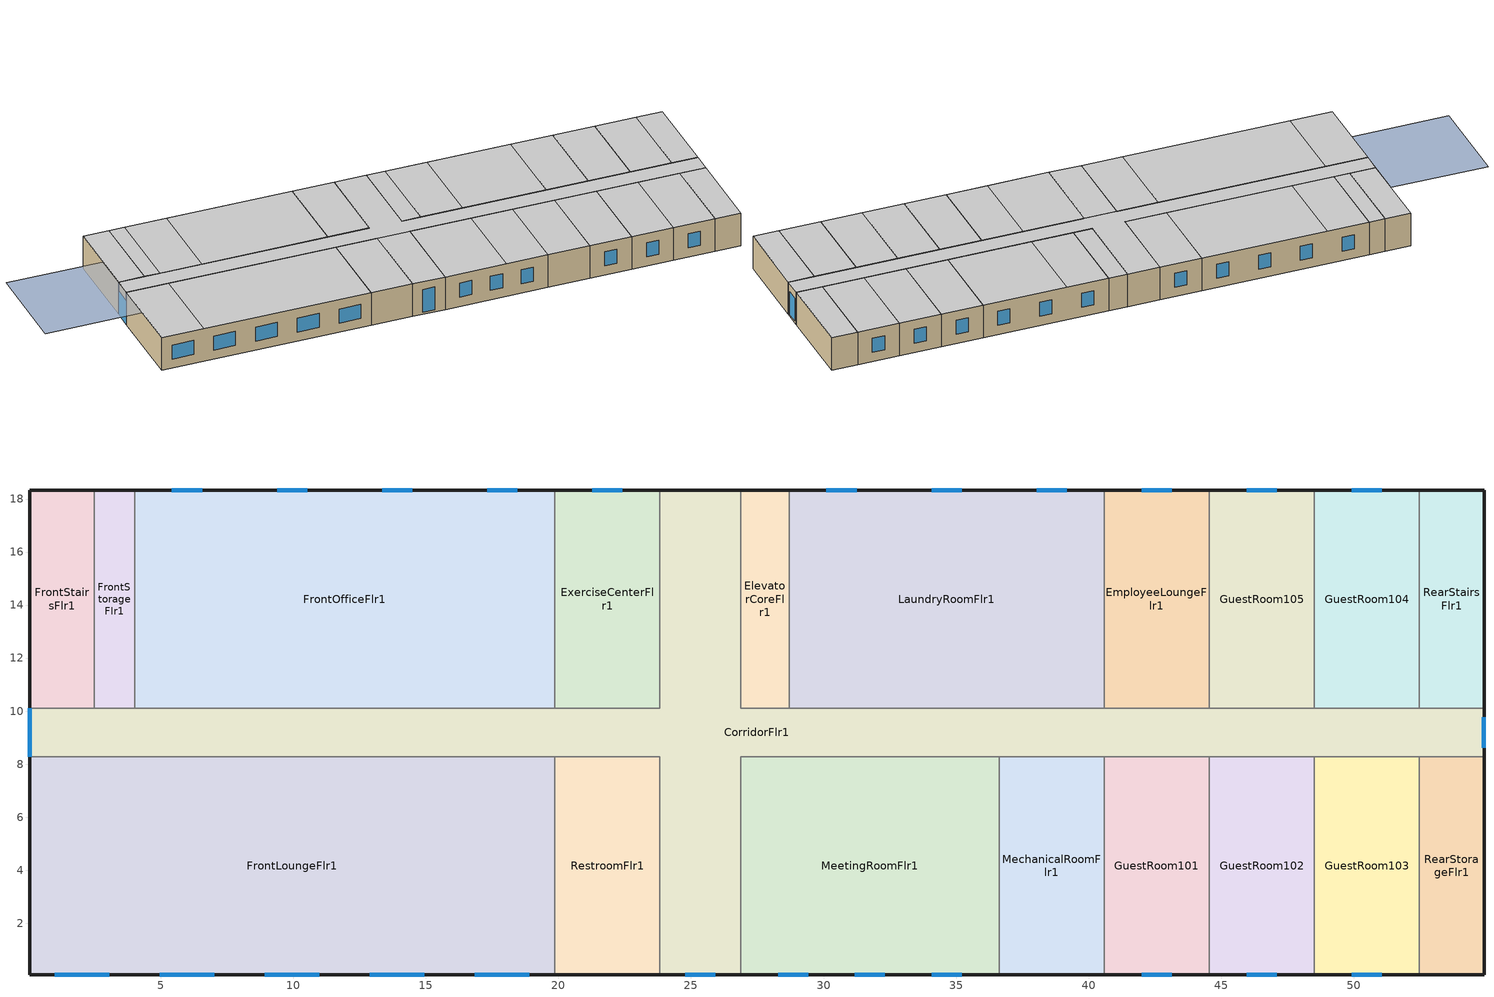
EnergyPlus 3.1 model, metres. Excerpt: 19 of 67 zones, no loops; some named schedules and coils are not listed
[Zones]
RearStairsFlr1
 floor ground (Unheated - 4in Slab with Carpet_Ext-slab): 54.91,10.11 52.47,10.11 52.47,18.34 54.91,18.34 z0
 wall outside (Steel-Framed_R-13_Ext-wall): 54.91,10.11 54.91,18.34 52.47,18.34 z0:3.35
 wall to GuestRoom104 (Standard_Int-Wall): 52.47,18.34 52.47,10.11 z0:3.35
 wall to CorridorFlr1 (Standard_Int-Wall): 52.47,10.11 54.91,10.11 z0:3.35
 ceiling to RearStairsFlr2 (INT-FLOOR-UNDERSIDE): 52.47,10.11 54.91,10.11 54.91,18.34 52.47,18.34 z3.35
CorridorFlr1
 floor ground (Unheated - 4in Slab with Carpet_Ext-slab): 54.91,8.28 26.87,8.28 26.87,0.05 23.82,0.05 23.82,8.28 0.05,8.28 0.05,10.11 23.82,10.11 23.82,18.34 26.87,18.34 26.87,10.11 54.91,10.11 z0
 wall outside (Steel-Framed_R-13_Ext-wall): 54.91,8.28 54.91,10.11 / 26.87,18.34 23.82,18.34 / 0.05,10.11 0.05,8.28 / 23.82,0.05 26.87,0.05 z0:3.35
 wall to GuestRoom104 (Standard_Int-Wall): 52.47,10.11 48.51,10.11 z0:3.35
 wall to GuestRoom105 (Standard_Int-Wall): 48.51,10.11 44.55,10.11 z0:3.35
 wall to EmployeeLoungeFlr1 (Standard_Int-Wall): 44.55,10.11 40.59,10.11 z0:3.35
 wall to LaundryRoomFlr1 (Standard_Int-Wall): 40.59,10.11 28.7,10.11 z0:3.35
 wall to ElevatorCoreFlr1 (Standard_Int-Wall): 28.7,10.11 26.87,10.11 26.87,18.34 z0:3.35
 wall to ExerciseCenterFlr1 (Standard_Int-Wall): 23.82,18.34 23.82,10.11 19.86,10.11 z0:3.35
 wall to FrontOfficeFlr1 (Standard_Int-Wall): 19.86,10.11 4.01,10.11 z0:3.35
 wall to FrontStorageFlr1 (Standard_Int-Wall): 4.01,10.11 2.49,10.11 z0:3.35
 wall to FrontStairsFlr1 (Standard_Int-Wall): 2.49,10.11 0.05,10.11 z0:3.35
 wall to FrontLoungeFlr1 (Standard_Int-Wall): 0.05,8.28 19.86,8.28 z0:3.35
 wall to RestroomFlr1 (Standard_Int-Wall): 19.86,8.28 23.82,8.28 23.82,0.05 z0:3.35
 wall to MeetingRoomFlr1 (Standard_Int-Wall): 26.87,0.05 26.87,8.28 36.62,8.28 z0:3.35
 wall to MechanicalRoomFlr1 (Standard_Int-Wall): 36.62,8.28 40.59,8.28 z0:3.35
 wall to GuestRoom101 (Standard_Int-Wall): 40.59,8.28 44.55,8.28 z0:3.35
 wall to GuestRoom102 (Standard_Int-Wall): 44.55,8.28 48.51,8.28 z0:3.35
 wall to GuestRoom103 (Standard_Int-Wall): 48.51,8.28 52.47,8.28 z0:3.35
 wall to RearStorageFlr1 (Standard_Int-Wall): 52.47,8.28 54.91,8.28 z0:3.35
 window (std_window_UValue_6.878_SHGC_0.25_VT_0.25_east): 54.91,8.62 54.91,9.76 z0.19:2.55
 window (std_window_UValue_6.878_SHGC_0.25_VT_0.25_west): 0.05,10.11 0.05,8.28 z0:2.44
 window (std_window_UValue_6.878_SHGC_0.25_VT_0.25): 24.78,0.05 25.92,0.05 z0.19:2.55
 ceiling to CorridorFlr2 (INT-FLOOR-UNDERSIDE): 0.05,8.28 54.91,8.28 54.91,10.11 26.87,10.11 26.87,18.34 23.82,18.34 23.82,10.11 0.05,10.11 z3.35
 ceiling to GuestRoom206_208 (INT-FLOOR-UNDERSIDE): 23.82,0.05 26.87,0.05 26.87,8.28 23.82,8.28 z3.35
RearStorageFlr1
 floor ground (Unheated - 4in Slab with Carpet_Ext-slab): 54.91,0.05 52.47,0.05 52.47,8.28 54.91,8.28 z0
 wall outside (Steel-Framed_R-13_Ext-wall): 52.47,0.05 54.91,0.05 54.91,8.28 z0:3.35
 wall to GuestRoom103 (Standard_Int-Wall): 52.47,8.28 52.47,0.05 z0:3.35
 ceiling to RearStorageFlr2 (INT-FLOOR-UNDERSIDE): 52.47,0.05 54.91,0.05 54.91,8.28 52.47,8.28 z3.35
FrontLoungeFlr1
 floor ground (Unheated - 4in Slab with Carpet_Ext-slab): 19.86,0.05 0.05,0.05 0.05,8.28 19.86,8.28 z0
 wall outside (Steel-Framed_R-13_Ext-wall): 0.05,8.28 0.05,0.05 19.86,0.05 z0:3.35
 wall to RestroomFlr1 (Standard_Int-Wall): 19.86,0.05 19.86,8.28 z0:3.35
 window (std_window_UValue_6.878_SHGC_0.25_VT_0.25): 1,0.05 3.06,0.05 / 4.96,0.05 7.02,0.05 / 8.93,0.05 10.98,0.05 / 12.89,0.05 14.94,0.05 / 16.85,0.05 18.91,0.05 z0.95:2.4
 ceiling to GuestRoom201 (INT-FLOOR-UNDERSIDE): 0.05,0.05 4.01,0.05 4.01,8.28 0.05,8.28 z3.35
 ceiling to GuestRoom202_205 (INT-FLOOR-UNDERSIDE): 4.01,0.05 19.86,0.05 19.86,8.28 4.01,8.28 z3.35
RestroomFlr1
 floor ground (Unheated - 4in Slab with Carpet_Ext-slab): 23.82,0.05 19.86,0.05 19.86,8.28 23.82,8.28 z0
 wall outside (Steel-Framed_R-13_Ext-wall): 19.86,0.05 23.82,0.05 z0:3.35
 ceiling to GuestRoom206_208 (INT-FLOOR-UNDERSIDE): 19.86,0.05 23.82,0.05 23.82,8.28 19.86,8.28 z3.35
MeetingRoomFlr1
 floor ground (Unheated - 4in Slab with Carpet_Ext-slab): 36.62,0.05 26.87,0.05 26.87,8.28 36.62,8.28 z0
 wall outside (Steel-Framed_R-13_Ext-wall): 26.87,0.05 36.62,0.05 z0:3.35
 wall to MechanicalRoomFlr1 (Standard_Int-Wall): 36.62,0.05 36.62,8.28 z0:3.35
 window (std_window_UValue_6.878_SHGC_0.25_VT_0.25): 28.28,0.05 29.42,0.05 / 34.07,0.05 35.21,0.05 / 31.18,0.05 32.32,0.05 z0.95:2.4
 ceiling to GuestRoom206_208 (INT-FLOOR-UNDERSIDE): 26.87,0.05 32.66,0.05 32.66,8.28 26.87,8.28 z3.35
 ceiling to GuestRoom209_212 (INT-FLOOR-UNDERSIDE): 32.66,0.05 36.62,0.05 36.62,8.28 32.66,8.28 z3.35
MechanicalRoomFlr1
 floor ground (Unheated - 4in Slab with Carpet_Ext-slab): 40.59,0.05 36.62,0.05 36.62,8.28 40.59,8.28 z0
 wall outside (Steel-Framed_R-13_Ext-wall): 36.62,0.05 40.59,0.05 z0:3.35
 wall to GuestRoom101 (Standard_Int-Wall): 40.59,0.05 40.59,8.28 z0:3.35
 ceiling to GuestRoom209_212 (INT-FLOOR-UNDERSIDE): 36.62,0.05 40.59,0.05 40.59,8.28 36.62,8.28 z3.35
GuestRoom101
 floor ground (Unheated - 4in Slab with Carpet_Ext-slab): 44.55,0.05 40.59,0.05 40.59,8.28 44.55,8.28 z0
 wall outside (Steel-Framed_R-13_Ext-wall): 40.59,0.05 44.55,0.05 z0:3.35
 wall to GuestRoom102 (Standard_Int-Wall): 44.55,0.05 44.55,8.28 z0:3.35
 window (std_window_UValue_6.878_SHGC_0.25_VT_0.25): 42,0.05 43.14,0.05 z0.95:2.4
 ceiling to GuestRoom209_212 (INT-FLOOR-UNDERSIDE): 40.59,0.05 44.55,0.05 44.55,8.28 40.59,8.28 z3.35
GuestRoom102
 floor ground (Unheated - 4in Slab with Carpet_Ext-slab): 48.51,0.05 44.55,0.05 44.55,8.28 48.51,8.28 z0
 wall outside (Steel-Framed_R-13_Ext-wall): 44.55,0.05 48.51,0.05 z0:3.35
 wall to GuestRoom103 (Standard_Int-Wall): 48.51,0.05 48.51,8.28 z0:3.35
 window (std_window_UValue_6.878_SHGC_0.25_VT_0.25): 45.96,0.05 47.1,0.05 z0.95:2.4
 ceiling to GuestRoom209_212 (INT-FLOOR-UNDERSIDE): 44.55,0.05 48.51,0.05 48.51,8.28 44.55,8.28 z3.35
GuestRoom103
 floor ground (Unheated - 4in Slab with Carpet_Ext-slab): 52.47,0.05 48.51,0.05 48.51,8.28 52.47,8.28 z0
 wall outside (Steel-Framed_R-13_Ext-wall): 48.51,0.05 52.47,0.05 z0:3.35
 window (std_window_UValue_6.878_SHGC_0.25_VT_0.25): 49.92,0.05 51.06,0.05 z0.95:2.4
 ceiling to GuestRoom213 (INT-FLOOR-UNDERSIDE): 48.51,0.05 52.47,0.05 52.47,8.28 48.51,8.28 z3.35
GuestRoom104
 floor ground (Unheated - 4in Slab with Carpet_Ext-slab): 52.47,10.11 48.51,10.11 48.51,18.34 52.47,18.34 z0
 wall outside (Steel-Framed_R-13_Ext-wall): 52.47,18.34 48.51,18.34 z0:3.35
 wall to GuestRoom105 (Standard_Int-Wall): 48.51,18.34 48.51,10.11 z0:3.35
 window (std_window_UValue_6.878_SHGC_0.61_VT_0.61): 51.06,18.34 49.92,18.34 z0.95:2.4
 ceiling to GuestRoom214 (INT-FLOOR-UNDERSIDE): 48.51,10.11 52.47,10.11 52.47,18.34 48.51,18.34 z3.35
GuestRoom105
 floor ground (Unheated - 4in Slab with Carpet_Ext-slab): 48.51,10.11 44.55,10.11 44.55,18.34 48.51,18.34 z0
 wall outside (Steel-Framed_R-13_Ext-wall): 48.51,18.34 44.55,18.34 z0:3.35
 wall to EmployeeLoungeFlr1 (Standard_Int-Wall): 44.55,18.34 44.55,10.11 z0:3.35
 window (std_window_UValue_6.878_SHGC_0.61_VT_0.61): 47.1,18.34 45.96,18.34 z0.95:2.4
 ceiling to GuestRoom215_218 (INT-FLOOR-UNDERSIDE): 44.55,10.11 48.51,10.11 48.51,18.34 44.55,18.34 z3.35
EmployeeLoungeFlr1
 floor ground (Unheated - 4in Slab with Carpet_Ext-slab): 44.55,10.11 40.59,10.11 40.59,18.34 44.55,18.34 z0
 wall outside (Steel-Framed_R-13_Ext-wall): 44.55,18.34 40.59,18.34 z0:3.35
 wall to LaundryRoomFlr1 (Standard_Int-Wall): 40.59,18.34 40.59,10.11 z0:3.35
 window (std_window_UValue_6.878_SHGC_0.61_VT_0.61): 43.14,18.34 42,18.34 z0.95:2.4
 ceiling to GuestRoom215_218 (INT-FLOOR-UNDERSIDE): 40.59,10.11 44.55,10.11 44.55,18.34 40.59,18.34 z3.35
LaundryRoomFlr1
 floor ground (Unheated - 4in Slab with Carpet_Ext-slab): 40.59,10.11 28.7,10.11 28.7,18.34 40.59,18.34 z0
 wall outside (Steel-Framed_R-13_Ext-wall): 40.59,18.34 28.7,18.34 z0:3.35
 wall to ElevatorCoreFlr1 (Standard_Int-Wall): 28.7,18.34 28.7,10.11 z0:3.35
 window (std_window_UValue_6.878_SHGC_0.61_VT_0.61): 39.17,18.34 38.04,18.34 / 35.21,18.34 34.07,18.34 / 31.25,18.34 30.11,18.34 z0.95:2.4
 ceiling to GuestRoom215_218 (INT-FLOOR-UNDERSIDE): 32.66,10.11 40.59,10.11 40.59,18.34 32.66,18.34 z3.35
 ceiling to GuestRoom219 (INT-FLOOR-UNDERSIDE): 28.7,10.11 32.66,10.11 32.66,18.34 28.7,18.34 z3.35
ElevatorCoreFlr1
 floor ground (Unheated - 4in Slab with Carpet_Ext-slab): 28.7,10.11 26.87,10.11 26.87,18.34 28.7,18.34 z0
 wall outside (Steel-Framed_R-13_Ext-wall): 28.7,18.34 26.87,18.34 z0:3.35
 ceiling to ElevatorCoreFlr2 (INT-FLOOR-UNDERSIDE): 26.87,10.11 28.7,10.11 28.7,18.34 26.87,18.34 z3.35
ExerciseCenterFlr1
 floor ground (Unheated - 4in Slab with Carpet_Ext-slab): 23.82,10.11 19.86,10.11 19.86,18.34 23.82,18.34 z0
 wall outside (Steel-Framed_R-13_Ext-wall): 23.82,18.34 19.86,18.34 z0:3.35
 wall to FrontOfficeFlr1 (Standard_Int-Wall): 19.86,18.34 19.86,10.11 z0:3.35
 window (std_window_UValue_6.878_SHGC_0.61_VT_0.61): 22.41,18.34 21.27,18.34 z0.95:2.4
 ceiling to GuestRoom220_223 (INT-FLOOR-UNDERSIDE): 19.86,10.11 23.82,10.11 23.82,18.34 19.86,18.34 z3.35
FrontOfficeFlr1
 floor ground (Unheated - 4in Slab with Carpet_Ext-slab): 19.86,10.11 4.01,10.11 4.01,18.34 19.86,18.34 z0
 wall outside (Steel-Framed_R-13_Ext-wall): 19.86,18.34 4.01,18.34 z0:3.35
 wall to FrontStorageFlr1 (Standard_Int-Wall): 4.01,18.34 4.01,10.11 z0:3.35
 window (std_window_UValue_6.878_SHGC_0.61_VT_0.61): 18.45,18.34 17.31,18.34 / 14.49,18.34 13.35,18.34 / 10.52,18.34 9.38,18.34 / 6.56,18.34 5.42,18.34 z0.95:2.4
 ceiling to GuestRoom220_223 (INT-FLOOR-UNDERSIDE): 7.97,10.11 19.86,10.11 19.86,18.34 7.97,18.34 z3.35
 ceiling to GuestRoom224 (INT-FLOOR-UNDERSIDE): 4.01,10.11 7.97,10.11 7.97,18.34 4.01,18.34 z3.35
FrontStairsFlr1
 floor ground (Unheated - 4in Slab with Carpet_Ext-slab): 2.49,10.11 0.05,10.11 0.05,18.34 2.49,18.34 z0
 wall outside (Steel-Framed_R-13_Ext-wall): 2.49,18.34 0.05,18.34 0.05,10.11 z0:3.35
 wall to FrontStorageFlr1 (Standard_Int-Wall): 2.49,10.11 2.49,18.34 z0:3.35
 ceiling to FrontStairsFlr2 (INT-FLOOR-UNDERSIDE): 0.05,10.11 2.49,10.11 2.49,18.34 0.05,18.34 z3.35
FrontStorageFlr1
 floor ground (Unheated - 4in Slab with Carpet_Ext-slab): 4.01,10.11 2.49,10.11 2.49,18.34 4.01,18.34 z0
 wall outside (Steel-Framed_R-13_Ext-wall): 4.01,18.34 2.49,18.34 z0:3.35
 ceiling to FrontStorageFlr2 (INT-FLOOR-UNDERSIDE): 2.49,10.11 4.01,10.11 4.01,18.34 2.49,18.34 z3.35
shading: 0,4.57 0,13.72 -9.14,13.72 -9.14,4.57 z3.35
[Building]
Benchmark Small Hotel New V1.1_3.1: North Axis=0; Terrain=City; Loads Convergence Tolerance Value=0.04; Temperature Convergence Tolerance Value=0.2; Solar Distribution=FullInteriorAndExterior; Maximum Number of Warmup Days=25
[Site:Location]
USA FL-MIAMI: Latitude {deg}=25.78; Longitude {deg}=-80.27; Time Zone {hr}=-5; Elevation {m}=2
[Site:GroundTemperature:BuildingSurface]
22.509, 22.645, 22.781, 22.956, 23.052, 23.08, 23.116, 23.108, 23.133, 23.139, 23.077, 22.913
[Site:WaterMainsTemperature]
Calculation Method=CORRELATION; Annual Average Outdoor Air Temperature {C}=24.31; Maximum Difference In Monthly Average Outdoor Air Temperatures {deltaC}=8
[SizingPeriod:DesignDay] Barometric Pressure {Pa}=101301; Rain {0-no,1-yes}=0; Snow on ground {0-no,1-yes}=0; Day of Month=21; Daylight Savings Time Indicator=0; Humidity Indicating Type=WetBulb
Name | Maximum Dry-Bulb Temperature {C} | Daily Temp Range {C} | Humidity Indicating Conditions at Maximum Dry-Bulb | Wind Speed {m/s} design conditions vs. traditional 6.71 m/s (15 mph) | Wind Direction {Degrees; N=0, S=180} | Clearness {0.0 to 1.1} | Month | Day Type | Wind Speed {m/s} design conditions vs. traditional 3.35 m/s (7mph)
MIAMI Ann Htg 99.6% Condns DB | 8 | 0 | 8 | 4.4 | 340 | 0 | 1 | WinterDesignDay
MIAMI Ann Clg .4% Condns DB=>MWB | 33.1 | 6.7 | 25.3 |  | 140 | 1 | 7 | SummerDesignDay | 4.7
MIAMI Ann Clg .4% Condns WB=>MDB | 30.5 | 6.7 | 26.7 |  | 140 | 1 | 7 | SummerDesignDay | 4.7
[WindowMaterial:Glazing] Optical Data Type=SpectralAverage; Thickness=0.003; Infrared Transmittance at Normal Incidence=0; Front Side Infrared Hemispherical Emissivity=0.999; Back Side Infrared Hemispherical Emissivity=0.999; Conductivity=3.3687; Dirt Correction Factor for Solar and Visible Transmittance=1; Solar Diffusing=No
Name | Solar Transmittance at Normal Incidence | Front Side Solar Reflectance at Normal Incidence | Back Side Solar Reflectance at Normal Incidence | Visible Transmittance at Normal Incidence | Front Side Visible Reflectance at Normal Incidence | Back Side Visible Reflectance at Normal Incidence
Theoretical Glass [58] | 0.2374 | 0.7126 | 0.7126 | 0.2512 | 0.6988 | 0.6988
Theoretical Glass [59] | 0.5952 | 0.3548 | 0.3548 | 0.6092 | 0.3408 | 0.3408
[Material] Thermal Absorptance=0.9
Name | Roughness | Thickness | Conductivity | Density | Specific Heat | Solar Absorptance | Visible Absorptance | Thickness {m} | Conductivity {W/m-K} | Density {kg/m3} | Specific Heat {J/kg-K}
GP01 1/2 GYPSUM | Smooth | 0.0127 | 0.16 | 800 | 1090 | 0.7 | 0.5
Wall Insulation [1] | MediumRough | 0.0373 | 0.045 | 265 | 836.8 | 0.7 | 0.7
1/2IN Gypsum | Smooth | 0.0127 | 0.16 | 784.9 | 830 | 0.92 | 0.92
MAT-CC05 4 HW CONCRETE | Rough | 0.1016 | 1.311 | 2240 | 836.8 | 0.7 | 0.7
Std Wood 6inch | MediumSmooth |  |  |  |  | 0.7 | 0.7 | 0.15 | 0.12 | 540 | 1210
Std MAT-CC05 4  MW CONCRETE | Rough |  |  |  |  | 0.7 | 0.2 | 0.1 | 0.858 | 1968 | 836.8
[Material:NoMass] Thermal Absorptance=0.9; Solar Absorptance=0.7
Name | Roughness | Thermal Resistance {(m2-K)/W} | Visible Absorptance | Thermal Resistance {m2-K/W}
MAT-SHEATH | Rough | 0.3626 | 0.7
CP02 CARPET PAD | VeryRough | 0.2165 | 0.8
Std CP02 CARPET PAD | VeryRough |  | 0.8 | 0.21648
[Construction]
InteriorFurnishings: Std Wood 6inch
INT-FLOOR-UNDERSIDE: Std CP02 CARPET PAD, Std MAT-CC05 4  MW CONCRETE
std_window_UValue_6.878_SHGC_0.25_VT_0.25; std_window_UValue_6.878_SHGC_0.25_VT_0.25_east; std_window_UValue_6.878_SHGC_0.25_VT_0.25_west: Theoretical Glass [58]
std_window_UValue_6.878_SHGC_0.61_VT_0.61: Theoretical Glass [59]
Standard_Int-Wall: GP01 1/2 GYPSUM, GP01 1/2 GYPSUM
Steel-Framed_R-13_Ext-wall: MAT-SHEATH, Wall Insulation [1], 1/2IN Gypsum
Unheated - 4in Slab with Carpet_Ext-slab: MAT-CC05 4 HW CONCRETE, CP02 CARPET PAD
[ComponentCost:LineItem]
Name | Line Item Type | Item | Cost per Area {$/m2} | Cost per Area | Cost per Each | Quantity | Cost per Unit of Output Capacity
Interior Furnishings | Construction | InteriorFurnishings | 1
Interior Floor | Construction | INT-FLOOR-UNDERSIDE | 15
Interior Floor Slab | Construction | INT-FLOOR-SLAB | 35
Drop Ceiling | Construction | DropCeiling | 10
Sloped Metal Roof | Construction | Sloped_Metal_Roof | 1
Gable Wall | Construction | Gable_Wall | 1
Air Wall | Construction | AIR-WALL | 1
Swinging Door Conditioned | Construction | Std Swinging Door_con | 1
Swinging Door Semi-conditioned | Construction | Std Swinging Door_semi | 1
Overhead Door | Construction | Std Overhead Door | 1
south:std_window_UValue_6.878_SHGC_0.25_VT_0.25 | Construction | std_window_UValue_6.878_SHGC_0.25_VT_0.25 |  | 181.107
east:std_window_UValue_6.878_SHGC_0.25_VT_0.25_east | Construction | std_window_UValue_6.878_SHGC_0.25_VT_0.25_east |  | 181.107
north:std_window_UValue_6.878_SHGC_0.61_VT_0.61 | Construction | std_window_UValue_6.878_SHGC_0.61_VT_0.61 |  | 142.156
west:std_window_UValue_6.878_SHGC_0.25_VT_0.25_west | Construction | std_window_UValue_6.878_SHGC_0.25_VT_0.25_west |  | 181.107
SkylightConst:std_window_UValue_6.922_SHGC_0.19_VT_0.241 | Construction | std_window_UValue_6.922_SHGC_0.19_VT_0.241 |  | 205.748
roofs:IEAD_R-15 ci_Roof | Construction | IEAD_R-15 ci_Roof |  | 34.3904
int-walls:Standard_Int-Wall | Construction | Standard_Int-Wall |  | 1
ext-walls:Steel-Framed_R-13_Ext-wall | Construction | Steel-Framed_R-13_Ext-wall |  | 38.211
ext-slab:Unheated - 4in Slab with Carpet_Ext-slab | Construction | Unheated - 4in Slab with Carpet_Ext-slab |  | 24.86
exposed-floor:Mass_NR_ExposedFloor | Construction | Mass_NR_ExposedFloor |  | 27.3818
Infiltration:RearStairsFlr1 | General | RearStairsFlr1 |  |  | 1 | 0.0108
LIGHTING EQUIP:RearStairsFlr1 | Lights | RearStairsFlr1 |  |  |  |  | 1
Infiltration:RearStorageFlr1 | General | RearStorageFlr1 |  |  | 1 | 0.0108
LIGHTING EQUIP:RearStorageFlr1 | Lights | RearStorageFlr1 |  |  |  |  | 1
Infiltration:GuestRoom101 | General | GuestRoom101 |  |  | 1 | 0.0039
People:GuestRoom101 | General | GuestRoom101 |  |  | 1 | 1.5
LIGHTING EQUIP:GuestRoom101 | Lights | GuestRoom101 |  |  |  |  | 1
ElectricEquipment:GuestRoom101:PlugMisc | General | GuestRoom101 |  |  | 1 | 0.4663
Infiltration:GuestRoom102 | General | GuestRoom102 |  |  | 1 | 0.0039
People:GuestRoom102 | General | GuestRoom102 |  |  | 1 | 1.5
LIGHTING EQUIP:GuestRoom102 | Lights | GuestRoom102 |  |  |  |  | 1
ElectricEquipment:GuestRoom102:PlugMisc | General | GuestRoom102 |  |  | 1 | 0.4663
Infiltration:GuestRoom103 | General | GuestRoom103 |  |  | 1 | 0.0039
People:GuestRoom103 | General | GuestRoom103 |  |  | 1 | 1.5
LIGHTING EQUIP:GuestRoom103 | Lights | GuestRoom103 |  |  |  |  | 1
ElectricEquipment:GuestRoom103:PlugMisc | General | GuestRoom103 |  |  | 1 | 0.4663
Infiltration:GuestRoom104 | General | GuestRoom104 |  |  | 1 | 0.0039
People:GuestRoom104 | General | GuestRoom104 |  |  | 1 | 1.5
LIGHTING EQUIP:GuestRoom104 | Lights | GuestRoom104 |  |  |  |  | 1
ElectricEquipment:GuestRoom104:PlugMisc | General | GuestRoom104 |  |  | 1 | 0.4663
Infiltration:GuestRoom105 | General | GuestRoom105 |  |  | 1 | 0.0039
People:GuestRoom105 | General | GuestRoom105 |  |  | 1 | 1.5
LIGHTING EQUIP:GuestRoom105 | Lights | GuestRoom105 |  |  |  |  | 1
ElectricEquipment:GuestRoom105:PlugMisc | General | GuestRoom105 |  |  | 1 | 0.4663
Infiltration:ElevatorCoreFlr1 | General | ElevatorCoreFlr1 |  |  | 1 | 0.0018
ElectricEquipment:ElevatorCoreFlr1:Elevators | General | ElevatorCoreFlr1 |  |  | 1 | 32.4667
Infiltration:FrontStairsFlr1 | General | FrontStairsFlr1 |  |  | 1 | 0.0108
LIGHTING EQUIP:FrontStairsFlr1 | Lights | FrontStairsFlr1 |  |  |  |  | 1
Infiltration:FrontStorageFlr1 | General | FrontStorageFlr1 |  |  | 1 | 0.0015
LIGHTING EQUIP:FrontStorageFlr1 | Lights | FrontStorageFlr1 |  |  |  |  | 1
[Zone] Type=1; Multiplier=1; Ceiling Height=-9999; Part of Total Floor Area=Yes
Name | Volume
RearStairsFlr1 | 67.2974
CorridorFlr1 | 504.616
RearStorageFlr1 | 67.3023
FrontLoungeFlr1 | 546.6966
RestroomFlr1; MechanicalRoomFlr1; GuestRoom101; GuestRoom102; GuestRoom103 | 109.3393
MeetingRoomFlr1 | 269.1429
GuestRoom104; GuestRoom105; EmployeeLoungeFlr1; ExerciseCenterFlr1 | 109.3313
LaundryRoomFlr1 | 327.994
ElevatorCoreFlr1 | 50.4606
FrontOfficeFlr1 | 437.3254
FrontStairsFlr1 | 67.2808
FrontStorageFlr1 | 42.0505
[InternalMass] Construction=InteriorFurnishings
Name | Zone | Surface Area
RearStairsFlr1_InternalMass_1 | RearStairsFlr1 | 40.144
CorridorFlr1_InternalMass_1 | CorridorFlr1 | 301.0117
RearStorageFlr1_InternalMass_1 | RearStorageFlr1 | 40.1469
FrontLoungeFlr1_InternalMass_1 | FrontLoungeFlr1 | 326.1134
RestroomFlr1_InternalMass_1 | RestroomFlr1 | 65.2227
MeetingRoomFlr1_InternalMass_1 | MeetingRoomFlr1 | 160.5482
MechanicalRoomFlr1_InternalMass_1 | MechanicalRoomFlr1 | 65.2227
GuestRoom101_InternalMass_1 | GuestRoom101 | 65.2227
GuestRoom102_InternalMass_1 | GuestRoom102 | 65.2227
GuestRoom103_InternalMass_1 | GuestRoom103 | 65.2227
GuestRoom104_InternalMass_1 | GuestRoom104 | 65.2179
GuestRoom105_InternalMass_1 | GuestRoom105 | 65.2179
EmployeeLoungeFlr1_InternalMass_1 | EmployeeLoungeFlr1 | 65.2179
LaundryRoomFlr1_InternalMass_1 | LaundryRoomFlr1 | 195.6538
ElevatorCoreFlr1_InternalMass_1 | ElevatorCoreFlr1 | 30.1006
ExerciseCenterFlr1_InternalMass_1 | ExerciseCenterFlr1 | 65.2179
FrontOfficeFlr1_InternalMass_1 | FrontOfficeFlr1 | 260.8717
FrontStairsFlr1_InternalMass_1 | FrontStairsFlr1 | 40.1341
FrontStorageFlr1_InternalMass_1 | FrontStorageFlr1 | 25.0838
[ZoneInfiltration:DesignFlowRate] Design Volume Flow Rate Calculation Method=Flow/Zone; Constant Term Coefficient=1; Temperature Term Coefficient=0; Velocity Term Coefficient=0; Velocity Squared Term Coefficient=0
Name | Zone | Schedule | Design Flow Rate {m3/s}
RearStairsFlr1_Infiltration | RearStairsFlr1 | INFIL_SCH | 0.0108
CorridorFlr1_Infiltration | CorridorFlr1 | INFIL_HALF_ON_SCH | 0.0098
RearStorageFlr1_Infiltration | RearStorageFlr1 | INFIL_HALF_ON_SCH | 0.0108
FrontLoungeFlr1_Infiltration | FrontLoungeFlr1 | INFIL_HALF_ON_SCH | 0.0289
RestroomFlr1_Infiltration | RestroomFlr1 | INFIL_HALF_ON_SCH | 0.0039
MeetingRoomFlr1_Infiltration | MeetingRoomFlr1 | INFIL_HALF_ON_SCH | 0.0097
MechanicalRoomFlr1_Infiltration | MechanicalRoomFlr1 | INFIL_HALF_ON_SCH | 0.0039
GuestRoom101_Infiltration | GuestRoom101 | INFIL_HALF_ON_SCH | 0.0039
GuestRoom102_Infiltration | GuestRoom102 | INFIL_HALF_ON_SCH | 0.0039
GuestRoom103_Infiltration | GuestRoom103 | INFIL_HALF_ON_SCH | 0.0039
GuestRoom104_Infiltration | GuestRoom104 | INFIL_HALF_ON_SCH | 0.0039
GuestRoom105_Infiltration | GuestRoom105 | INFIL_HALF_ON_SCH | 0.0039
EmployeeLoungeFlr1_Infiltration | EmployeeLoungeFlr1 | INFIL_HALF_ON_SCH | 0.0039
LaundryRoomFlr1_Infiltration | LaundryRoomFlr1 | INFIL_HALF_ON_SCH | 0.0118
ElevatorCoreFlr1_Infiltration | ElevatorCoreFlr1 | INFIL_HALF_ON_SCH | 0.0018
ExerciseCenterFlr1_Infiltration | ExerciseCenterFlr1 | INFIL_HALF_ON_SCH | 0.0039
FrontOfficeFlr1_Infiltration | FrontOfficeFlr1 | INFIL_HALF_ON_SCH | 0.0158
FrontStairsFlr1_Infiltration | FrontStairsFlr1 | INFIL_SCH | 0.0108
FrontStorageFlr1_Infiltration | FrontStorageFlr1 | INFIL_HALF_ON_SCH | 0.0015
[Lights] Design Level Calculation Method=LightingLevel; Return Air Fraction=0; Fraction Radiant=0.7; Fraction Visible=0.2; Fraction Replaceable=1; Return Air Fraction is Calculated from Plenum Temperature=No
Name | Zone | Schedule | Design Level {W}
RearStairsFlr1_Lights | RearStairsFlr1 | Corridor_Ltg_Sch | 129.6651
CorridorFlr1_Lights | CorridorFlr1 | Corridor_Ltg_Sch | 809.7215
RearStorageFlr1_Lights | RearStorageFlr1 | Storage_Ltg_Sch | 172.6317
FrontLoungeFlr1_Lights | FrontLoungeFlr1 | EmployeeLounge_Ltg_Sch | 1930.59
RestroomFlr1_Lights | RestroomFlr1 | BLDG_LIGHT_SCH | 316.33
MeetingRoomFlr1_Lights | MeetingRoomFlr1 | MeetingRoom_Ltg_Sch_Base | 1123.84
MechanicalRoomFlr1_Lights | MechanicalRoomFlr1 | BLDG_LIGHT_SCH | 526.9993
GuestRoom101_Lights | GuestRoom101 | GuestRoom_Ltg_Sch_Base | 386.1183
GuestRoom102_Lights | GuestRoom102 | GuestRoom_Ltg_Sch_Base | 386.1183
GuestRoom103_Lights | GuestRoom103 | GuestRoom_Ltg_Sch_Base | 386.1183
GuestRoom104_Lights | GuestRoom104 | GuestRoom_Ltg_Sch_Base | 386.0902
GuestRoom105_Lights | GuestRoom105 | GuestRoom_Ltg_Sch_Base | 386.0902
EmployeeLoungeFlr1_Lights | EmployeeLoungeFlr1 | EmployeeLounge_Ltg_Sch | 420.6557
LaundryRoomFlr1_Lights | LaundryRoomFlr1 | LaundryRoom_Ltg_Sch | 631.9618
ExerciseCenterFlr1_Lights | ExerciseCenterFlr1 | ExerciseRoom_Ltg_Sch_Base | 316.307
FrontOfficeFlr1_Lights | FrontOfficeFlr1 | Office_Ltg_Sch_Base | 1544.36
FrontStairsFlr1_Lights | FrontStairsFlr1 | Corridor_Ltg_Sch | 129.6332
FrontStorageFlr1_Lights | FrontStorageFlr1 | Storage_Ltg_Sch | 107.8604
[Sizing:Zone] Zone Cooling Design Supply Air Temperature {C}=14; Zone Heating Design Supply Air Temperature {C}=40; Zone Cooling Design Supply Air Humidity Ratio {kg-H20/kg-air}=0.0085; Zone Heating Design Supply Air Humidity Ratio {kg-H20/kg-air}=0.008; Outdoor Air Method=Flow/Zone; Outside Air Flow per Zone Floor Area {(m3/s)/m2}=0; Cooling Design Air Flow Method {Flow/Zone | DesignDay | DesignDayWithLimit}=DesignDayWithLimit; Cooling Minimum Air Flow=0; Cooling Minimum Air Flow Fraction=0; Heating Design Air Flow Method {Flow/Zone | DesignDay}=DesignDay; Heating Design Air Flow Rate=0
Name | Outside Air Flow per Zone {m3/s}
RearStairsFlr1; RearStorageFlr1; FrontStairsFlr1; FrontStorageFlr1 | 0
GuestRoom101; GuestRoom102; GuestRoom103; GuestRoom104; GuestRoom105 | 0.01415
[ZoneControl:Thermostat] Control Type Schedule=Dual Zone Control Type Sched
Name | Zone | Control 1
RearStairsFlr1 Thermostat | RearStairsFlr1 | RearStairsFlr1 DualSPSched
RearStorageFlr1 Thermostat | RearStorageFlr1 | RearStorageFlr1 DualSPSched
GuestRoom101 Thermostat | GuestRoom101 | GuestRoom101 DualSPSched
GuestRoom102 Thermostat | GuestRoom102 | GuestRoom102 DualSPSched
GuestRoom103 Thermostat | GuestRoom103 | GuestRoom103 DualSPSched
GuestRoom104 Thermostat | GuestRoom104 | GuestRoom104 DualSPSched
GuestRoom105 Thermostat | GuestRoom105 | GuestRoom105 DualSPSched
FrontStairsFlr1 Thermostat | FrontStairsFlr1 | FrontStairsFlr1 DualSPSched
FrontStorageFlr1 Thermostat | FrontStorageFlr1 | FrontStorageFlr1 DualSPSched
[ThermostatSetpoint:DualSetpoint]
Name | Heating Setpoint Temperature Schedule | Cooling Setpoint Temperature Schedule
RearStairsFlr1 DualSPSched; RearStorageFlr1 DualSPSched; FrontStairsFlr1 DualSPSched; FrontStorageFlr1 DualSPSched | UnitHeater_HtgSP_Sch | UnitHeater_ClgSP_Sch
GuestRoom101 DualSPSched; GuestRoom102 DualSPSched; GuestRoom103 DualSPSched; GuestRoom104 DualSPSched; GuestRoom105 DualSPSched | HTGSETP_SCH | CLGSETP_SCH
[Zone equipment]
RearStairsFlr1: RearStairsFlr1 Unit Heater
RearStorageFlr1: RearStorageFlr1 Unit Heater
GuestRoom101: GuestRoom101 PTAC
GuestRoom102: GuestRoom102 PTAC
GuestRoom103: GuestRoom103 PTAC
GuestRoom104: GuestRoom104 PTAC
GuestRoom105: GuestRoom105 PTAC
FrontStairsFlr1: FrontStairsFlr1 Unit Heater
FrontStorageFlr1: FrontStorageFlr1 Unit Heater
[ZoneHVAC:UnitHeater] Availability Schedule=ALWAYS_ON; Maximum Supply Air Flow Rate=AUTOSIZE; Fan Control Type=OnOff; Maximum Hot Water or Steam Flow Rate=AUTOSIZE; Minimum Hot Water or Steam Flow Rate=0; Heating Convergence Tolerance=0.001
Name | Fan | Heating Coil
RearStairsFlr1 Unit Heater | RearStairsFlr1 Unit HeaterFan | RearStairsFlr1 Unit Heater coil
RearStorageFlr1 Unit Heater | RearStorageFlr1 Unit HeaterFan | RearStorageFlr1 Unit Heater coil
FrontStairsFlr1 Unit Heater | FrontStairsFlr1 Unit HeaterFan | FrontStairsFlr1 Unit Heater coil
FrontStorageFlr1 Unit Heater | FrontStorageFlr1 Unit HeaterFan | FrontStorageFlr1 Unit Heater coil
RearStairsFlr2 Unit Heater | RearStairsFlr2 Unit HeaterFan | RearStairsFlr2 Unit Heater coil
RearStorageFlr2 Unit Heater | RearStorageFlr2 Unit HeaterFan | RearStorageFlr2 Unit Heater coil
FrontStorageFlr2 Unit Heater | FrontStorageFlr2 Unit HeaterFan | FrontStorageFlr2 Unit Heater coil
FrontStairsFlr2 Unit Heater | FrontStairsFlr2 Unit HeaterFan | FrontStairsFlr2 Unit Heater coil
RearStairsFlr3 Unit Heater | RearStairsFlr3 Unit HeaterFan | RearStairsFlr3 Unit Heater coil
RearStorageFlr3 Unit Heater | RearStorageFlr3 Unit HeaterFan | RearStorageFlr3 Unit Heater coil
FrontStorageFlr3 Unit Heater | FrontStorageFlr3 Unit HeaterFan | FrontStorageFlr3 Unit Heater coil
FrontStairsFlr3 Unit Heater | FrontStairsFlr3 Unit HeaterFan | FrontStairsFlr3 Unit Heater coil
RearStairsFlr4 Unit Heater | RearStairsFlr4 Unit HeaterFan | RearStairsFlr4 Unit Heater coil
RearStorageFlr4 Unit Heater | RearStorageFlr4 Unit HeaterFan | RearStorageFlr4 Unit Heater coil
FrontStorageFlr4 Unit Heater | FrontStorageFlr4 Unit HeaterFan | FrontStorageFlr4 Unit Heater coil
FrontStairsFlr4 Unit Heater | FrontStairsFlr4 Unit HeaterFan | FrontStairsFlr4 Unit Heater coil
[Coil:Heating:Electric] Availability Schedule=ALWAYS_ON; Efficiency=1; Nominal Capacity {W}=AUTOSIZE
RearStairsFlr1 Unit Heater coil; RearStorageFlr1 Unit Heater coil; GuestRoom101 PTAC heat coil; GuestRoom102 PTAC heat coil; GuestRoom103 PTAC heat coil; GuestRoom104 PTAC heat coil; GuestRoom105 PTAC heat coil; FrontStairsFlr1 Unit Heater coil; FrontStorageFlr1 Unit Heater coil; RearStairsFlr2 Unit Heater coil; RearStorageFlr2 Unit Heater coil; GuestRoom201 PTAC heat coil; GuestRoom202_205 PTAC heat coil; GuestRoom206_208 PTAC heat coil; GuestRoom209_212 PTAC heat coil; GuestRoom213 PTAC heat coil; GuestRoom214 PTAC heat coil; GuestRoom215_218 PTAC heat coil; GuestRoom219 PTAC heat coil; GuestRoom220_223 PTAC heat coil; GuestRoom224 PTAC heat coil; FrontStorageFlr2 Unit Heater coil; FrontStairsFlr2 Unit Heater coil; RearStairsFlr3 Unit Heater coil; RearStorageFlr3 Unit Heater coil; GuestRoom301 PTAC heat coil; GuestRoom302_305 PTAC heat coil; GuestRoom306_308 PTAC heat coil; GuestRoom309_312 PTAC heat coil; GuestRoom313 PTAC heat coil; GuestRoom314 PTAC heat coil; GuestRoom315_318 PTAC heat coil; GuestRoom319 PTAC heat coil; GuestRoom320_323 PTAC heat coil; GuestRoom324 PTAC heat coil; FrontStorageFlr3 Unit Heater coil; FrontStairsFlr3 Unit Heater coil; RearStairsFlr4 Unit Heater coil; RearStorageFlr4 Unit Heater coil; GuestRoom401 PTAC heat coil; GuestRoom402_405 PTAC heat coil; GuestRoom406_408 PTAC heat coil; GuestRoom409_412 PTAC heat coil; GuestRoom413 PTAC heat coil; GuestRoom414 PTAC heat coil; GuestRoom415_418 PTAC heat coil; GuestRoom419 PTAC heat coil; GuestRoom420_423 PTAC heat coil; GuestRoom424 PTAC heat coil; FrontStorageFlr4 Unit Heater coil; FrontStairsFlr4 Unit Heater coil
[Fan:ConstantVolume] Availablility Schedule=ALWAYS_ON; Fan Efficiency=0.25; Pressure Rise {Pa}=50; Maximum Flow Rate {m3/s}=AUTOSIZE; Motor Efficiency=0.85; Motor In Airstream Fraction=1
RearStairsFlr1 Unit HeaterFan; RearStorageFlr1 Unit HeaterFan; FrontStairsFlr1 Unit HeaterFan; FrontStorageFlr1 Unit HeaterFan; RearStairsFlr2 Unit HeaterFan; RearStorageFlr2 Unit HeaterFan; FrontStorageFlr2 Unit HeaterFan; FrontStairsFlr2 Unit HeaterFan; RearStairsFlr3 Unit HeaterFan; RearStorageFlr3 Unit HeaterFan; FrontStorageFlr3 Unit HeaterFan; FrontStairsFlr3 Unit HeaterFan; RearStairsFlr4 Unit HeaterFan; RearStorageFlr4 Unit HeaterFan; FrontStorageFlr4 Unit HeaterFan; FrontStairsFlr4 Unit HeaterFan
[People] Number of People Calculation Method=People; Fraction Radiant=0.3; User Specified Sensible Fraction=AUTOCALCULATE; Activity Level Schedule=ACTIVITY_SCH; Enable ASHRAE 55 Comfort Warnings=No; MRT Calculation=ZoneAveraged; Work Efficiency Schedule=WORK_EFF_SCH; Clothing Schedule=CLOTHING_SCH; Air Velocity Schedule=AIR_VELO_SCH; Thermal Comfort Report=FANGER
Name | Zone | Schedule | Number of People
FrontLoungeFlr1 People | FrontLoungeFlr1 | EmployeeLounge_Occ_Sch | 53
RestroomFlr1 People | RestroomFlr1 | BLDG_OCC_SCH | 1
MeetingRoomFlr1 People | MeetingRoomFlr1 | MeetingRoom_Occ_Sch | 43
GuestRoom101 People | GuestRoom101 | GuestRoom_Occ_Sch | 1.5
GuestRoom102 People | GuestRoom102 | GuestRoom_Occ_Sch | 1.5
GuestRoom103 People | GuestRoom103 | GuestRoom_Occ_Sch | 1.5
GuestRoom104 People | GuestRoom104 | GuestRoom_Occ_Sch | 1.5
GuestRoom105 People | GuestRoom105 | GuestRoom_Occ_Sch | 1.5
EmployeeLoungeFlr1 People | EmployeeLoungeFlr1 | EmployeeLounge_Occ_Sch | 11
LaundryRoomFlr1 People | LaundryRoomFlr1 | LaundryRoom_Occ_Sch | 11
ExerciseCenterFlr1 People | ExerciseCenterFlr1 | ExerciseRoom_Occ_Sch | 11
FrontOfficeFlr1 People | FrontOfficeFlr1 | Office_Occ_Sch | 10
[ElectricEquipment] Design Level Calculation Method=EquipmentLevel; Fraction Latent=0; Fraction Lost=0
Name | Zone | Schedule | Design Level {W} | Fraction Radiant
FrontLoungeFlr1_PlugMisc_Equip | FrontLoungeFlr1 | EmployeeLounge_Eqp_Sch | 2515.97 | 0.5
RestroomFlr1_PlugMisc_Equip | RestroomFlr1 | BLDG_EQUIP_SCH | 351 | 0.5
MeetingRoomFlr1_PlugMisc_Equip | MeetingRoomFlr1 | MeetingRoom_Eqp_Sch | 1035.54 | 0.5
GuestRoom101_PlugMisc_Equip | GuestRoom101 | GuestRoom_Eqp_Sch | 466.3422 | 0.5
GuestRoom102_PlugMisc_Equip | GuestRoom102 | GuestRoom_Eqp_Sch | 466.3422 | 0.5
GuestRoom103_PlugMisc_Equip | GuestRoom103 | GuestRoom_Eqp_Sch | 466.3422 | 0.5
GuestRoom104_PlugMisc_Equip | GuestRoom104 | GuestRoom_Eqp_Sch | 466.3082 | 0.5
GuestRoom105_PlugMisc_Equip | GuestRoom105 | GuestRoom_Eqp_Sch | 466.3082 | 0.5
EmployeeLoungeFlr1_PlugMisc_Equip | EmployeeLoungeFlr1 | EmployeeLounge_Eqp_Sch | 2516.11 | 0.5
LaundryRoomFlr1_LaundryWashers_Equip | LaundryRoomFlr1 | LaundryRoom_Eqp_Elec_Sch | 2139.47 | 0.2
ElevatorCoreFlr1_Elevators_Equip | ElevatorCoreFlr1 | BLDG_ELEVATORS | 32466.7 | 0.5
ExerciseCenterFlr1_PlugMisc_Equip | ExerciseCenterFlr1 | ExerciseRoom_Eqp_Sch | 375 | 0.5
FrontOfficeFlr1_PlugMisc_Equip | FrontOfficeFlr1 | Office_Eqp_Sch | 1682.62 | 0.5
[ZoneHVAC:PackagedTerminalAirConditioner] Availability Schedule=ALWAYS_ON; Supply Air Flow Rate During Cooling Operation=AUTOSIZE; Supply Air Flow Rate During Heating Operation=AUTOSIZE; Supply Air Flow Rate When No Cooling or Heating is Needed=AUTOSIZE; Outdoor Air Flow Rate During Cooling Operation=AUTOSIZE; Outdoor Air Flow Rate During Heating Operation=AUTOSIZE; Outdoor Air Flow Rate When No Cooling or Heating is Needed=AUTOSIZE; Fan Placement=DrawThrough; Supply Air Fan Operating Mode Schedule=ALWAYS_OFF
Name | Supply Air Fan | Heating Coil | Cooling Coil
GuestRoom101 PTAC | GuestRoom101 PTACFan | GuestRoom101 PTAC heat coil | GuestRoom101 PTAC DXCoil
GuestRoom102 PTAC | GuestRoom102 PTACFan | GuestRoom102 PTAC heat coil | GuestRoom102 PTAC DXCoil
GuestRoom103 PTAC | GuestRoom103 PTACFan | GuestRoom103 PTAC heat coil | GuestRoom103 PTAC DXCoil
GuestRoom104 PTAC | GuestRoom104 PTACFan | GuestRoom104 PTAC heat coil | GuestRoom104 PTAC DXCoil
GuestRoom105 PTAC | GuestRoom105 PTACFan | GuestRoom105 PTAC heat coil | GuestRoom105 PTAC DXCoil
GuestRoom201 PTAC | GuestRoom201 PTACFan | GuestRoom201 PTAC heat coil | GuestRoom201 PTAC DXCoil
GuestRoom202_205 PTAC | GuestRoom202_205 PTACFan | GuestRoom202_205 PTAC heat coil | GuestRoom202_205 PTAC DXCoil
GuestRoom206_208 PTAC | GuestRoom206_208 PTACFan | GuestRoom206_208 PTAC heat coil | GuestRoom206_208 PTAC DXCoil
[GasEquipment]
LaundryRoomFlr1_LaundryDryers_Equip: Zone=LaundryRoomFlr1; Schedule=LaundryRoom_Eqp_Gas_Sch; Design Level Calculation Method=EquipmentLevel; Design Level {W}=18024.6; Fraction Latent=0; Fraction Radiant=0.2; Fraction Lost=0.5
[Exterior:Lights]
Exterior Facade Lighting: Schedule=ALWAYS_ON; Design Level=2400.01; Control Option=AstronomicalClock
[Schedule:Compact]
BLDG_LIGHT_SCH: Through: 12/31, For: Weekdays, Until: 01:00, 0.2, Until: 02:00, 0.15, Until: 05:00, 0.1, Until: 06:00, 0.2, Until: 07:00, 0.4, Until: 08:00, 0.5, Until: 10:00, 0.4, Until: 18:00, 0.25, Until: 19:00, 0.6, Until: 20:00, 0.8, Until: 21:00, 0.9, Until: 22:00, 0.8, Until: 23:00, 0.6, Until: 24:00, 0.3, For: Saturday, Until: 02:00, 0.2, Until: 06:00, 0.1, Until: 08:00, 0.3, Until: 10:00, 0.4, Until: 11:00, 0.3, Until: 18:00, 0.25, Until: 19:00, 0.6, Until: 22:00, 0.7, Until: 23:00, 0.6, Until: 24:00, 0.3, For: SummerDesignDay, Until: 24:00, 1, For: WinterDesignDay, Until: 24:00, 0, For: Sunday Holidays AllOtherDays, Until: 02:00, 0.3, Until: 06:00, 0.2, Until: 07:00, 0.3, Until: 09:00, 0.4, Until: 13:00, 0.3, Until: 18:00, 0.2, Until: 19:00, 0.5, Until: 20:00, 0.7, Until: 21:00, 0.8, Until: 22:00, 0.6, Until: 23:00, 0.5, Until: 24:00, 0.3
GuestRoom_Ltg_Sch_Base: Fraction, Through: 12/31, For: Weekdays, Until: 01:00, 0.22, Until: 02:00, 0.17, Until: 05:00, 0.11, Until: 06:00, 0.22, Until: 07:00, 0.44, Until: 08:00, 0.56, Until: 10:00, 0.44, Until: 18:00, 0.28, Until: 19:00, 0.67, Until: 20:00, 0.89, Until: 21:00, 1, Until: 22:00, 0.89, Until: 23:00, 0.67, Until: 24:00, 0.33, For: Saturday Sunday Holidays, Until: 02:00, 0.26, Until: 06:00, 0.11, Until: 08:00, 0.41, Until: 10:00, 0.56, Until: 11:00, 0.41, Until: 18:00, 0.33, Until: 19:00, 0.85, Until: 22:00, 1, Until: 23:00, 0.85, Until: 24:00, 0.41, For: WinterDesignDay, Until: 24:00, 0, For: SummerDesignDay CustomDay1 CustomDay2, Until: 24:00, 1
Office_Ltg_Sch_Base: Fraction, Through: 12/31, For: Weekdays Saturday Sunday Holidays, Until: 07:00, 0.5, Until: 08:00, 0.61, Until: 12:00, 0.9, Until: 13:00, 0.8, Until: 17:00, 0.9, Until: 18:00, 0.61, Until: 24:00, 0.5, For: WinterDesignDay, Until: 24:00, 0, For: SummerDesignDay CustomDay1 CustomDay2, Until: 24:00, 1
EmployeeLounge_Ltg_Sch: Fraction, Through: 12/31, For: Weekdays, Until: 05:00, 0.05, Until: 06:00, 0.15, Until: 07:00, 0.4, Until: 08:00, 0.5, Until: 18:00, 1, Until: 19:00, 0.5, Until: 20:00, 0.4, Until: 22:00, 0.15, Until: 24:00, 0.05, For: Saturday Sunday Holidays, Until: 05:00, 0.05, Until: 06:00, 0.15, Until: 07:00, 0.3, Until: 08:00, 0.4, Until: 18:00, 0.6, Until: 19:00, 0.4, Until: 20:00, 0.3, Until: 22:00, 0.15, Until: 24:00, 0.05, For: WinterDesignDay, Until: 24:00, 0, For: SummerDesignDay CustomDay1 CustomDay2, Until: 24:00, 1
MeetingRoom_Ltg_Sch_Base: Fraction, Through: 12/31, For: Weekdays Saturday Sunday Holidays, Until: 05:00, 0, Until: 06:00, 0.2, Until: 07:00, 0.3, Until: 08:00, 0.5, Until: 18:00, 1, Until: 19:00, 0.5, Until: 20:00, 0.3, Until: 21:00, 0.2, Until: 22:00, 0.05, Until: 24:00, 0, For: WinterDesignDay, Until: 24:00, 0, For: SummerDesignDay CustomDay1 CustomDay2, Until: 24:00, 1
Storage_Ltg_Sch: Fraction, Through: 12/31, For: Weekdays, Until: 07:00, 0.1, Until: 08:00, 0.2, Until: 18:00, 0.4, Until: 22:00, 0.2, Until: 24:00, 0.1, For: Saturday Sunday Holidays, Until: 07:00, 0.1, Until: 08:00, 0.2, Until: 18:00, 0.4, Until: 22:00, 0.2, Until: 24:00, 0.1, For: WinterDesignDay, Until: 24:00, 0, For: SummerDesignDay CustomDay1 CustomDay2, Until: 24:00, 1
ExerciseRoom_Ltg_Sch_Base: Fraction, Through: 12/31, For: AllDays, Until: 06:00, 0, Until: 07:00, 0.5, Until: 22:00, 1, Until: 23:00, 0.5, Until: 24:00, 0
LaundryRoom_Ltg_Sch: Fraction, Through: 12/31, For: AllDays, Until: 08:00, 0, Until: 17:00, 1, Until: 24:00, 0
Corridor_Ltg_Sch: On/Off, Through: 12/31, For: AllDays, Until: 24:00, 1
BLDG_EQUIP_SCH: Through: 12/31, For: Weekdays, Until: 01:00, 0.3, Until: 02:00, 0.25, Until: 05:00, 0.2, Until: 06:00, 0.3, Until: 07:00, 0.5, Until: 08:00, 0.6, Until: 10:00, 0.5, Until: 18:00, 0.35, Until: 19:00, 0.7, Until: 20:00, 0.9, Until: 21:00, 0.95, Until: 22:00, 0.9, Until: 23:00, 0.7, Until: 24:00, 0.4, For: Saturday, Until: 02:00, 0.3, Until: 06:00, 0.2, Until: 08:00, 0.4, Until: 10:00, 0.5, Until: 11:00, 0.4, Until: 18:00, 0.35, Until: 19:00, 0.7, Until: 22:00, 0.8, Until: 23:00, 0.7, Until: 24:00, 0.4, For: SummerDesignDay, Until: 24:00, 1, For: WinterDesignDay, Until: 24:00, 0, For: Sunday Holidays AllOtherDays, Until: 02:00, 0.4, Until: 06:00, 0.3, Until: 07:00, 0.4, Until: 09:00, 0.5, Until: 13:00, 0.4, Until: 18:00, 0.3, Until: 19:00, 0.6, Until: 20:00, 0.8, Until: 21:00, 0.9, Until: 22:00, 0.7, Until: 23:00, 0.6, Until: 24:00, 0.4
GuestRoom_Eqp_Sch: Fraction, Through: 12/31, For: Weekdays, Until: 06:00, 0.2, Until: 07:00, 0.62, Until: 08:00, 0.9, Until: 10:00, 0.43, Until: 17:00, 0.26, Until: 19:00, 0.51, Until: 20:00, 0.49, Until: 21:00, 0.66, Until: 22:00, 0.7, Until: 23:00, 0.35, Until: 24:00, 0.2, For: Saturday Sunday Holidays, Until: 06:00, 0.2, Until: 07:00, 0.3, Until: 08:00, 0.62, Until: 09:00, 0.9, Until: 10:00, 0.62, Until: 17:00, 0.29, Until: 18:00, 0.43, Until: 19:00, 0.51, Until: 20:00, 0.49, Until: 21:00, 0.66, Until: 22:00, 0.7, Until: 23:00, 0.35, Until: 24:00, 0.2, For: WinterDesignDay, Until: 24:00, 0, For: SummerDesignDay CustomDay1 CustomDay2, Until: 24:00, 1
Office_Eqp_Sch: Fraction, Through: 12/31, For: Weekdays, Until: 05:00, 0.33, Until: 07:00, 0.38, Until: 08:00, 0.43, Until: 10:00, 0.43, Until: 12:00, 1, Until: 13:00, 0.94, Until: 17:00, 1, Until: 18:00, 0.75, Until: 20:00, 0.63, Until: 22:00, 0.48, Until: 24:00, 0.33, For: Saturday Sunday Holidays, Until: 05:00, 0.33, Until: 07:00, 0.38, Until: 08:00, 0.43, Until: 18:00, 0.63, Until: 22:00, 0.48, Until: 24:00, 0.33, For: WinterDesignDay, Until: 24:00, 0, For: SummerDesignDay CustomDay1 CustomDay2, Until: 24:00, 1
EmployeeLounge_Eqp_Sch: Fraction, Through: 12/31, For: Weekdays, Until: 05:00, 0.11, Until: 07:00, 0.19, Until: 08:00, 0.25, Until: 10:00, 1, Until: 12:00, 0.86, Until: 13:00, 1, Until: 18:00, 0.86, Until: 19:00, 0.25, Until: 20:00, 0.19, Until: 24:00, 0.11, For: Saturday Sunday Holidays, Until: 05:00, 0.11, Until: 07:00, 0.19, Until: 08:00, 0.25, Until: 10:00, 1, Until: 12:00, 0.86, Until: 13:00, 1, Until: 18:00, 0.86, Until: 19:00, 0.25, Until: 20:00, 0.19, Until: 24:00, 0.11, For: WinterDesignDay, Until: 24:00, 0, For: SummerDesignDay CustomDay1 CustomDay2, Until: 24:00, 1
LaundryRoom_Eqp_Elec_Sch: Fraction, Through: 12/31, For: Weekdays Saturday Sunday Holidays, Until: 08:00, 0, Until: 16:00, 1, Until: 24:00, 0, For: WinterDesignDay, Until: 24:00, 0, For: SummerDesignDay CustomDay1 CustomDay2, Until: 24:00, 1
LaundryRoom_Eqp_Gas_Sch: Fraction, Through: 12/31, For: Weekdays Saturday Sunday Holidays, Until: 9:00, 0, Until: 17:00, 1, Until: 24:00, 0, For: WinterDesignDay, Until: 24:00, 0, For: SummerDesignDay CustomDay1 CustomDay2, Until: 24:00, 1
MeetingRoom_Eqp_Sch: Fraction, Through: 12/31, For: AllDays, Until: 07:00, 0, Until: 08:00, 0.05, Until: 10:00, 0.54, Until: 12:00, 0.26, Until: 13:00, 0.05, Until: 15:00, 0.54, Until: 18:00, 0.26, Until: 20:00, 0.05, Until: 24:00, 0
ExerciseRoom_Eqp_Sch: Fraction, Through: 12/31, For: AllDays, Until: 06:00, 0, Until: 07:00, 0.5, Until: 9:00, 1, Until: 12:00, 0.5, Until: 13:00, 0, Until: 16:00, 0.5, Until: 17:00, 1, Until: 19:00, 0.5, Until: 21:00, 1, Until: 23:00, 0.5, Until: 24:00, 0
BLDG_ELEVATORS: Fraction, Through: 12/31, For: AllDays, Until: 04:00, 0.05, Until: 05:00, 0.1, Until: 06:00, 0.2, Until: 07:00, 0.4, Until: 09:00, 0.5, Until: 10:00, 0.35, Until: 16:00, 0.15, Until: 17:00, 0.35, Until: 19:00, 0.5, Until: 21:00, 0.4, Until: 22:00, 0.3, Until: 23:00, 0.2, Until: 24:00, 0.1
BLDG_OCC_SCH: Through: 12/31, For: Weekdays, Until: 06:00, 0.9, Until: 07:00, 0.7, Until: 09:00, 0.4, Until: 15:00, 0.2, Until: 16:00, 0.3, Until: 19:00, 0.5, Until: 21:00, 0.7, Until: 22:00, 0.8, Until: 24:00, 0.9, For: SummerDesignDay, Until: 24:00, 1, For: Saturday, Until: 06:00, 0.9, Until: 07:00, 0.7, Until: 09:00, 0.5, Until: 17:00, 0.3, Until: 18:00, 0.5, Until: 21:00, 0.6, Until: 24:00, 0.7, For: WinterDesignDay, Until: 24:00, 0, For: Sunday Holidays AllOtherDays, Until: 08:00, 0.7, Until: 11:00, 0.5, Until: 13:00, 0.3, Until: 16:00, 0.2, Until: 17:00, 0.3, Until: 19:00, 0.4, Until: 21:00, 0.6, Until: 24:00, 0.8
GuestRoom_Occ_Sch: Fraction, Through: 12/31, For: Weekdays, Until: 06:00, 0.65, Until: 07:00, 0.5, Until: 09:00, 0.28, Until: 15:00, 0.13, Until: 16:00, 0.2, Until: 19:00, 0.35, Until: 21:00, 0.5, Until: 22:00, 0.58, Until: 24:00, 0.65, For: Saturday Sunday Holidays, Until: 06:00, 0.65, Until: 07:00, 0.0.50, Until: 09:00, 0.34, Until: 17:00, 0.2, Until: 18:00, 0.34, Until: 19:00, 0.35, Until: 21:00, 0.65, Until: 24:00, 0.5, For: WinterDesignDay, Until: 24:00, 0, For: SummerDesignDay CustomDay1 CustomDay2, Until: 24:00, 1
Office_Occ_Sch: Fraction, Through: 12/31, For: Weekdays, Until: 06:00, 0.2, Until: 07:00, 0.3, Until: 08:00, 0.4, Until: 12:00, 1, Until: 13:00, 0.5, Until: 17:00, 1, Until: 18:00, 0.4, Until: 19:00, 0.3, Until: 24:00, 0.2, For: Saturday Sunday Holidays, Until: 07:00, 0.2, Until: 08:00, 0.3, Until: 17:00, 0.5, Until: 18:00, 0.3, Until: 24:00, 0.2, For: WinterDesignDay, Until: 24:00, 0, For: SummerDesignDay CustomDay1 CustomDay2, Until: 24:00, 1
EmployeeLounge_Occ_Sch: Fraction, Through: 12/31, For: Weekdays, Until: 05:00, 0, Until: 07:00, 0.1, Until: 12:00, 0.2, Until: 13:00, 0.7, Until: 18:00, 0.2, Until: 20:00, 0.1, Until: 24:00, 0, For: Saturday Sunday Holidays, Until: 05:00, 0, Until: 08:00, 0.05, Until: 12:00, 0.1, Until: 13:00, 0.2, Until: 18:00, 0.1, Until: 20:00, 0.05, Until: 24:00, 0, For: WinterDesignDay, Until: 24:00, 0, For: SummerDesignDay CustomDay1 CustomDay2, Until: 24:00, 1
MeetingRoom_Occ_Sch: Fraction, Through: 12/31, For: Weekdays, Until: 07:00, 0, Until: 08:00, 0.05, Until: 10:00, 0.5, Until: 12:00, 0.2, Until: 13:00, 0.05, Until: 15:00, 0.5, Until: 18:00, 0.2, Until: 20:00, 0.05, Until: 24:00, 0, For: Saturday Sunday Holidays, Until: 07:00, 0, Until: 08:00, 0.05, Until: 10:00, 0.5, Until: 12:00, 0.2, Until: 13:00, 0.05, Until: 15:00, 0.5, Until: 18:00, 0.2, Until: 20:00, 0.05, Until: 24:00, 0, For: WinterDesignDay, Until: 24:00, 0, For: SummerDesignDay CustomDay1 CustomDay2, Until: 24:00, 1
LaundryRoom_Occ_Sch: Fraction, Through: 12/31, For: Weekdays, Until: 08:00, 0, Until: 10:00, 0.09, Until: 12:00, 0.18, Until: 13:00, 0, Until: 16:00, 0.18, Until: 17:00, 0.09, Until: 24:00, 0, For: Saturday Sunday Holidays, Until: 08:00, 0, Until: 10:00, 0.09, Until: 12:00, 0.18, Until: 13:00, 0, Until: 16:00, 0.18, Until: 17:00, 0.09, Until: 24:00, 0, For: WinterDesignDay, Until: 24:00, 0, For: SummerDesignDay CustomDay1 CustomDay2, Until: 24:00, 1
ExerciseRoom_Occ_Sch: Fraction, Through: 12/31, For: AllDays, Until: 06:00, 0, Until: 07:00, 0.5, Until: 11:00, 1, Until: 12:00, 0.5, Until: 13:00, 0, Until: 22:00, 1, Until: 23:00, 0.5, Until: 24:00, 0
INFIL_SCH; ALWAYS_ON: Through: 12/31, For: AllDays, Until: 24:00, 1
INFIL_HALF_ON_SCH: Through: 12/31, For: AllDays, Until: 24:00, 0.5
HTGSETP_SCH: Through: 12/31, For: AllDays, Until: 24:00, 21
CLGSETP_SCH: Through: 12/31, For: AllDays, Until: 24:00, 24
UnitHeater_HtgSP_Sch: Temperature, Through: 12/31, For: AllDays, Until: 24:00, 15.6
UnitHeater_ClgSP_Sch: Temperature, Through: 12/31, For: AllDays, Until: 24:00, 40
Dual Zone Control Type Sched: Through: 12/31, For: AllDays, Until: 24:00, 4
ACTIVITY_SCH: Through: 12/31, For: AllDays, Until: 24:00, 120
WORK_EFF_SCH: Through: 12/31, For: AllDays, Until: 24:00, 0
AIR_VELO_SCH: Through: 12/31, For: AllDays, Until: 24:00, 0.2
CLOTHING_SCH: Through: 04/30, For: AllDays, Until: 24:00, 1, Through: 09/30, For: AllDays, Until: 24:00, 0.5, Through: 12/31, For: AllDays, Until: 24:00, 1
